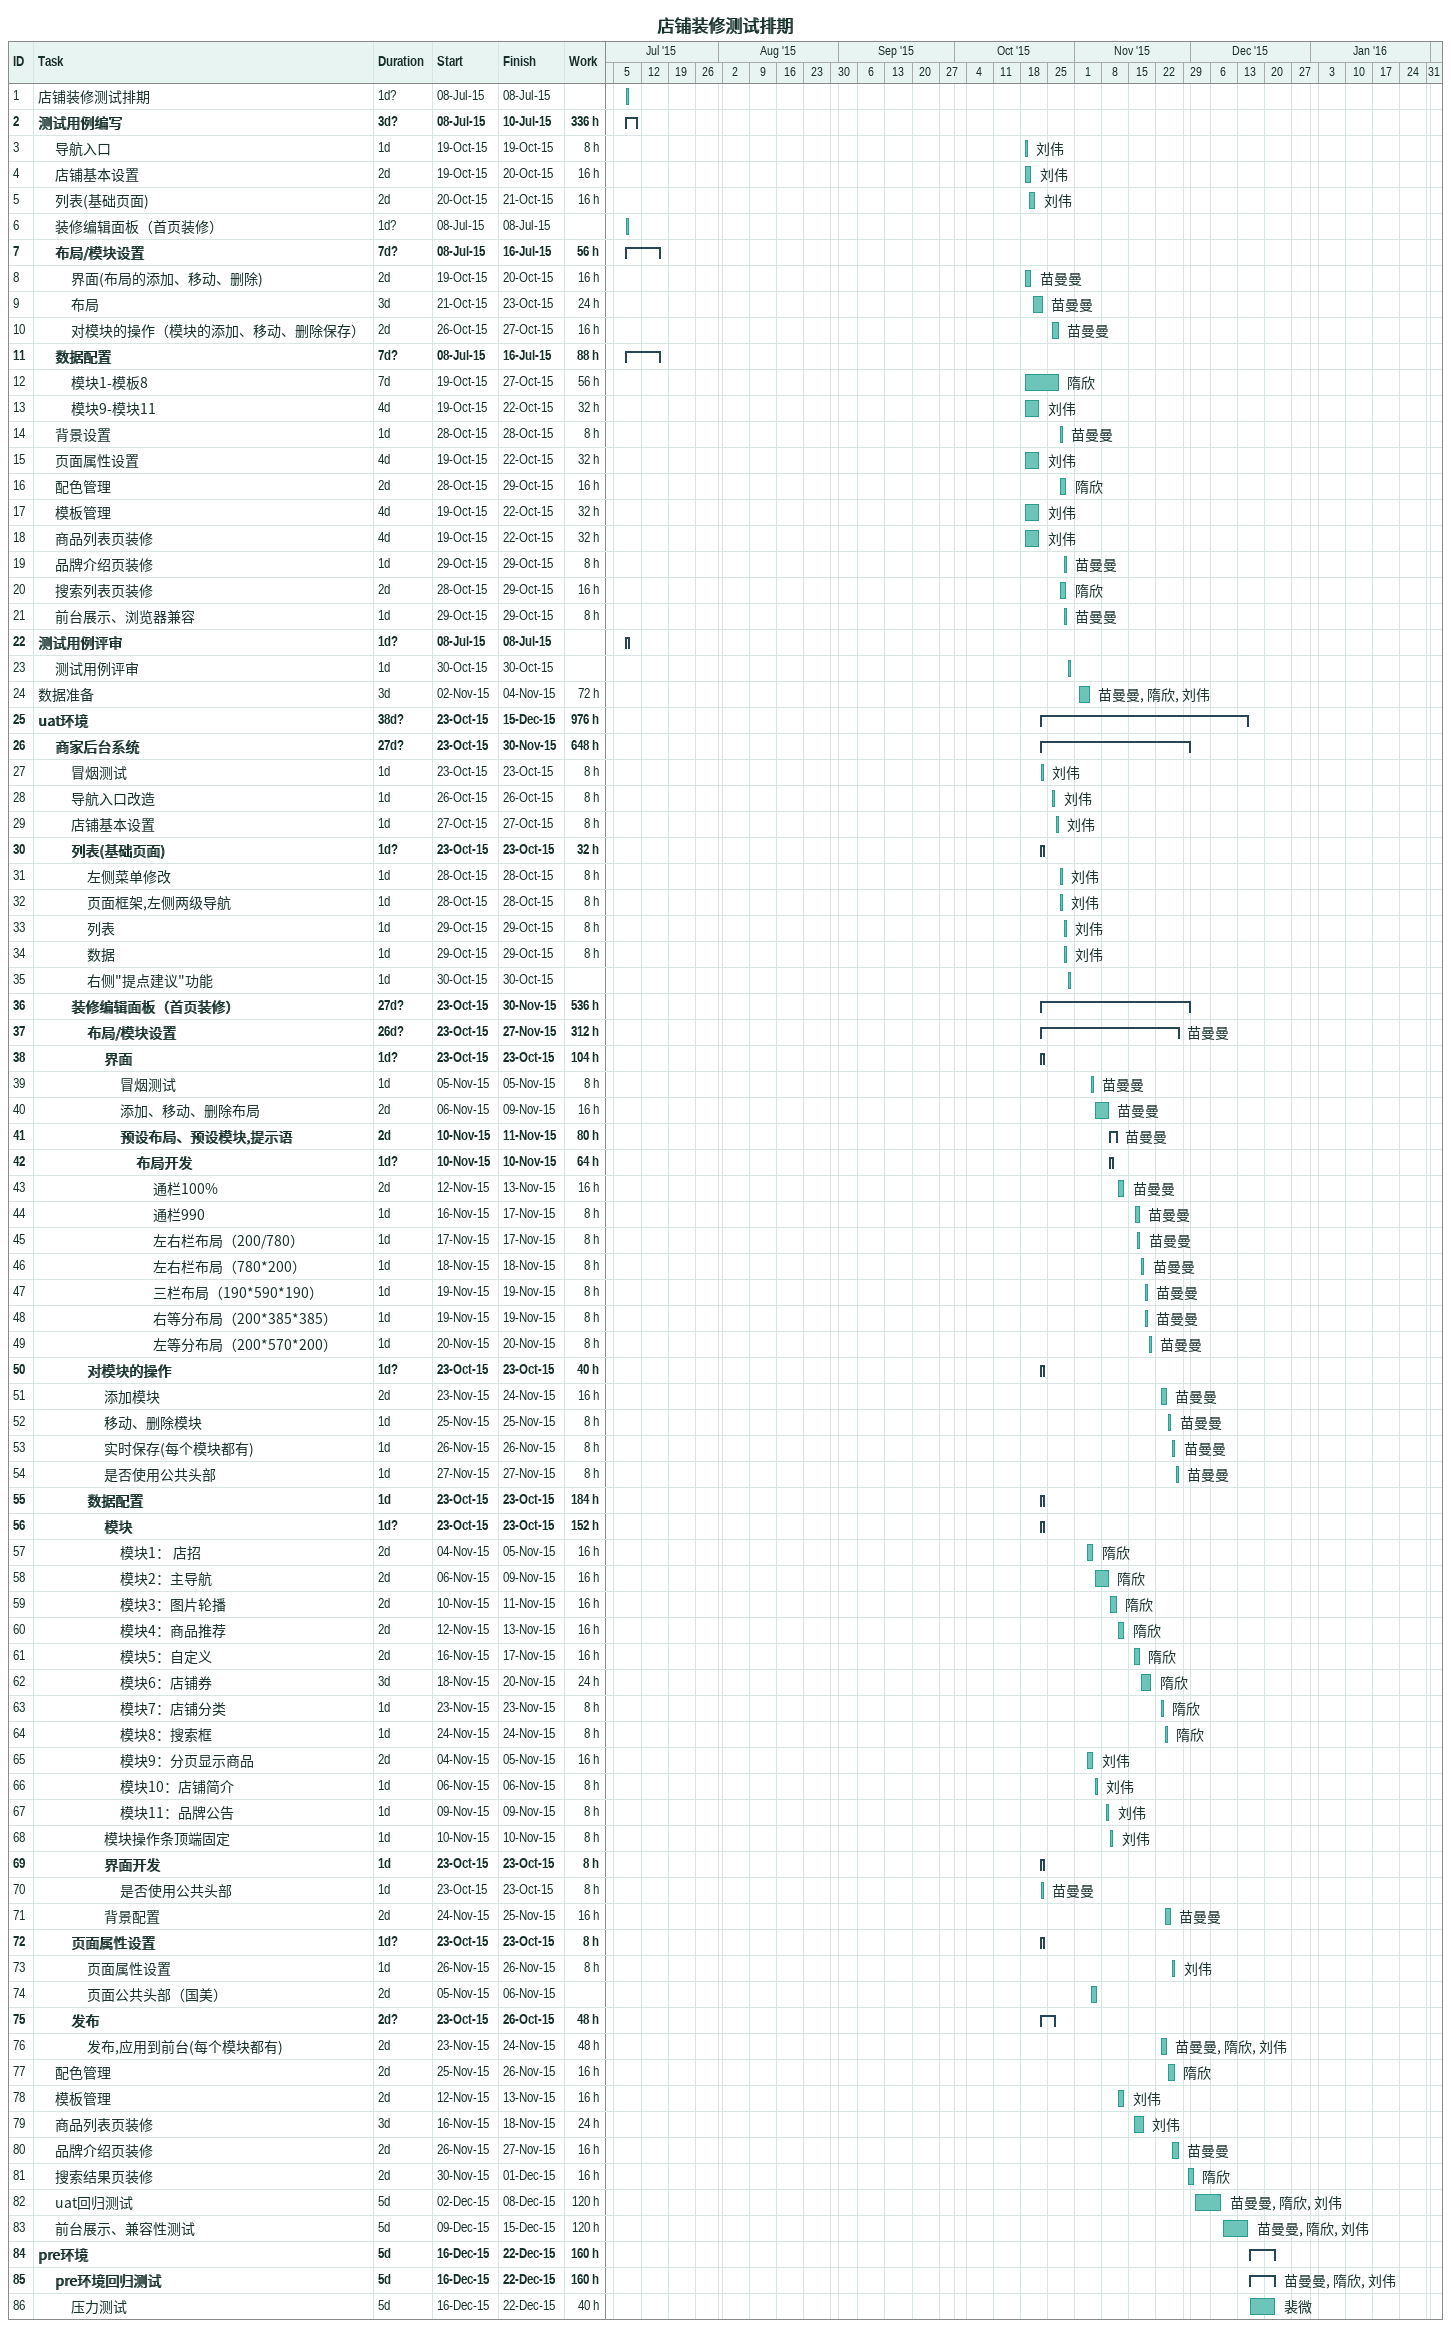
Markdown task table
店铺装修测试排期

| ID | Level | Task | Duration | Start | Finish | Resources | Work (h) |
|---|---|---|---|---|---|---|---|
| 1 | 1 | 店铺装修测试排期 | 1d? | 2015-07-08 | 2015-07-08 |  |  |
| 2 | 1 | **测试用例编写** | 3d? | 2015-07-08 | 2015-07-10 |  | 336 |
| 3 | 2 | 导航入口 | 1d | 2015-10-19 | 2015-10-19 | 刘伟 | 8 |
| 4 | 2 | 店铺基本设置 | 2d | 2015-10-19 | 2015-10-20 | 刘伟 | 16 |
| 5 | 2 | 列表(基础页面) | 2d | 2015-10-20 | 2015-10-21 | 刘伟 | 16 |
| 6 | 2 | 装修编辑面板（首页装修） | 1d? | 2015-07-08 | 2015-07-08 |  |  |
| 7 | 2 | **布局/模块设置** | 7d? | 2015-07-08 | 2015-07-16 |  | 56 |
| 8 | 3 | 界面(布局的添加、移动、删除) | 2d | 2015-10-19 | 2015-10-20 | 苗曼曼 | 16 |
| 9 | 3 | 布局 | 3d | 2015-10-21 | 2015-10-23 | 苗曼曼 | 24 |
| 10 | 3 | 对模块的操作（模块的添加、移动、删除保存） | 2d | 2015-10-26 | 2015-10-27 | 苗曼曼 | 16 |
| 11 | 2 | **数据配置** | 7d? | 2015-07-08 | 2015-07-16 |  | 88 |
| 12 | 3 | 模块1-模板8 | 7d | 2015-10-19 | 2015-10-27 | 隋欣 | 56 |
| 13 | 3 | 模块9-模块11 | 4d | 2015-10-19 | 2015-10-22 | 刘伟 | 32 |
| 14 | 2 | 背景设置 | 1d | 2015-10-28 | 2015-10-28 | 苗曼曼 | 8 |
| 15 | 2 | 页面属性设置 | 4d | 2015-10-19 | 2015-10-22 | 刘伟 | 32 |
| 16 | 2 | 配色管理 | 2d | 2015-10-28 | 2015-10-29 | 隋欣 | 16 |
| 17 | 2 | 模板管理 | 4d | 2015-10-19 | 2015-10-22 | 刘伟 | 32 |
| 18 | 2 | 商品列表页装修 | 4d | 2015-10-19 | 2015-10-22 | 刘伟 | 32 |
| 19 | 2 | 品牌介绍页装修 | 1d | 2015-10-29 | 2015-10-29 | 苗曼曼 | 8 |
| 20 | 2 | 搜索列表页装修 | 2d | 2015-10-28 | 2015-10-29 | 隋欣 | 16 |
| 21 | 2 | 前台展示、浏览器兼容 | 1d | 2015-10-29 | 2015-10-29 | 苗曼曼 | 8 |
| 22 | 1 | **测试用例评审** | 1d? | 2015-07-08 | 2015-07-08 |  |  |
| 23 | 2 | 测试用例评审 | 1d | 2015-10-30 | 2015-10-30 |  |  |
| 24 | 1 | 数据准备 | 3d | 2015-11-02 | 2015-11-04 | 苗曼曼, 隋欣, 刘伟 | 72 |
| 25 | 1 | **uat环境** | 38d? | 2015-10-23 | 2015-12-15 |  | 976 |
| 26 | 2 | **商家后台系统** | 27d? | 2015-10-23 | 2015-11-30 |  | 648 |
| 27 | 3 | 冒烟测试 | 1d | 2015-10-23 | 2015-10-23 | 刘伟 | 8 |
| 28 | 3 | 导航入口改造 | 1d | 2015-10-26 | 2015-10-26 | 刘伟 | 8 |
| 29 | 3 | 店铺基本设置 | 1d | 2015-10-27 | 2015-10-27 | 刘伟 | 8 |
| 30 | 3 | **列表(基础页面)** | 1d? | 2015-10-23 | 2015-10-23 |  | 32 |
| 31 | 4 | 左侧菜单修改 | 1d | 2015-10-28 | 2015-10-28 | 刘伟 | 8 |
| 32 | 4 | 页面框架,左侧两级导航 | 1d | 2015-10-28 | 2015-10-28 | 刘伟 | 8 |
| 33 | 4 | 列表 | 1d | 2015-10-29 | 2015-10-29 | 刘伟 | 8 |
| 34 | 4 | 数据 | 1d | 2015-10-29 | 2015-10-29 | 刘伟 | 8 |
| 35 | 4 | 右侧"提点建议"功能 | 1d | 2015-10-30 | 2015-10-30 |  |  |
| 36 | 3 | **装修编辑面板（首页装修）** | 27d? | 2015-10-23 | 2015-11-30 |  | 536 |
| 37 | 4 | **布局/模块设置** | 26d? | 2015-10-23 | 2015-11-27 | 苗曼曼 | 312 |
| 38 | 5 | **界面** | 1d? | 2015-10-23 | 2015-10-23 |  | 104 |
| 39 | 6 | 冒烟测试 | 1d | 2015-11-05 | 2015-11-05 | 苗曼曼 | 8 |
| 40 | 6 | 添加、移动、删除布局 | 2d | 2015-11-06 | 2015-11-09 | 苗曼曼 | 16 |
| 41 | 6 | **预设布局、预设模块,提示语** | 2d | 2015-11-10 | 2015-11-11 | 苗曼曼 | 80 |
| 42 | 7 | **布局开发** | 1d? | 2015-11-10 | 2015-11-10 |  | 64 |
| 43 | 8 | 通栏100% | 2d | 2015-11-12 | 2015-11-13 | 苗曼曼 | 16 |
| 44 | 8 | 通栏990 | 1d | 2015-11-16 | 2015-11-17 | 苗曼曼 | 8 |
| 45 | 8 | 左右栏布局（200/780） | 1d | 2015-11-17 | 2015-11-17 | 苗曼曼 | 8 |
| 46 | 8 | 左右栏布局（780*200） | 1d | 2015-11-18 | 2015-11-18 | 苗曼曼 | 8 |
| 47 | 8 | 三栏布局（190*590*190） | 1d | 2015-11-19 | 2015-11-19 | 苗曼曼 | 8 |
| 48 | 8 | 右等分布局（200*385*385） | 1d | 2015-11-19 | 2015-11-19 | 苗曼曼 | 8 |
| 49 | 8 | 左等分布局（200*570*200） | 1d | 2015-11-20 | 2015-11-20 | 苗曼曼 | 8 |
| 50 | 4 | **对模块的操作** | 1d? | 2015-10-23 | 2015-10-23 |  | 40 |
| 51 | 5 | 添加模块 | 2d | 2015-11-23 | 2015-11-24 | 苗曼曼 | 16 |
| 52 | 5 | 移动、删除模块 | 1d | 2015-11-25 | 2015-11-25 | 苗曼曼 | 8 |
| 53 | 5 | 实时保存(每个模块都有) | 1d | 2015-11-26 | 2015-11-26 | 苗曼曼 | 8 |
| 54 | 5 | 是否使用公共头部 | 1d | 2015-11-27 | 2015-11-27 | 苗曼曼 | 8 |
| 55 | 4 | **数据配置** | 1d | 2015-10-23 | 2015-10-23 |  | 184 |
| 56 | 5 | **模块** | 1d? | 2015-10-23 | 2015-10-23 |  | 152 |
| 57 | 6 | 模块1： 店招 | 2d | 2015-11-04 | 2015-11-05 | 隋欣 | 16 |
| 58 | 6 | 模块2：主导航 | 2d | 2015-11-06 | 2015-11-09 | 隋欣 | 16 |
| 59 | 6 | 模块3：图片轮播 | 2d | 2015-11-10 | 2015-11-11 | 隋欣 | 16 |
| 60 | 6 | 模块4：商品推荐 | 2d | 2015-11-12 | 2015-11-13 | 隋欣 | 16 |
| 61 | 6 | 模块5：自定义 | 2d | 2015-11-16 | 2015-11-17 | 隋欣 | 16 |
| 62 | 6 | 模块6：店铺券 | 3d | 2015-11-18 | 2015-11-20 | 隋欣 | 24 |
| 63 | 6 | 模块7：店铺分类 | 1d | 2015-11-23 | 2015-11-23 | 隋欣 | 8 |
| 64 | 6 | 模块8：搜索框 | 1d | 2015-11-24 | 2015-11-24 | 隋欣 | 8 |
| 65 | 6 | 模块9：分页显示商品 | 2d | 2015-11-04 | 2015-11-05 | 刘伟 | 16 |
| 66 | 6 | 模块10：店铺简介 | 1d | 2015-11-06 | 2015-11-06 | 刘伟 | 8 |
| 67 | 6 | 模块11：品牌公告 | 1d | 2015-11-09 | 2015-11-09 | 刘伟 | 8 |
| 68 | 5 | 模块操作条顶端固定 | 1d | 2015-11-10 | 2015-11-10 | 刘伟 | 8 |
| 69 | 5 | **界面开发** | 1d | 2015-10-23 | 2015-10-23 |  | 8 |
| 70 | 6 | 是否使用公共头部 | 1d | 2015-10-23 | 2015-10-23 | 苗曼曼 | 8 |
| 71 | 5 | 背景配置 | 2d | 2015-11-24 | 2015-11-25 | 苗曼曼 | 16 |
| 72 | 3 | **页面属性设置** | 1d? | 2015-10-23 | 2015-10-23 |  | 8 |
| 73 | 4 | 页面属性设置 | 1d | 2015-11-26 | 2015-11-26 | 刘伟 | 8 |
| 74 | 4 | 页面公共头部（国美） | 2d | 2015-11-05 | 2015-11-06 |  |  |
| 75 | 3 | **发布** | 2d? | 2015-10-23 | 2015-10-26 |  | 48 |
| 76 | 4 | 发布,应用到前台(每个模块都有) | 2d | 2015-11-23 | 2015-11-24 | 苗曼曼, 隋欣, 刘伟 | 48 |
| 77 | 2 | 配色管理 | 2d | 2015-11-25 | 2015-11-26 | 隋欣 | 16 |
| 78 | 2 | 模板管理 | 2d | 2015-11-12 | 2015-11-13 | 刘伟 | 16 |
| 79 | 2 | 商品列表页装修 | 3d | 2015-11-16 | 2015-11-18 | 刘伟 | 24 |
| 80 | 2 | 品牌介绍页装修 | 2d | 2015-11-26 | 2015-11-27 | 苗曼曼 | 16 |
| 81 | 2 | 搜索结果页装修 | 2d | 2015-11-30 | 2015-12-01 | 隋欣 | 16 |
| 82 | 2 | uat回归测试 | 5d | 2015-12-02 | 2015-12-08 | 苗曼曼, 隋欣, 刘伟 | 120 |
| 83 | 2 | 前台展示、兼容性测试 | 5d | 2015-12-09 | 2015-12-15 | 苗曼曼, 隋欣, 刘伟 | 120 |
| 84 | 1 | **pre环境** | 5d | 2015-12-16 | 2015-12-22 |  | 160 |
| 85 | 2 | **pre环境回归测试** | 5d | 2015-12-16 | 2015-12-22 | 苗曼曼, 隋欣, 刘伟 | 160 |
| 86 | 3 | 压力测试 | 5d | 2015-12-16 | 2015-12-22 | 裴微 | 40 |
